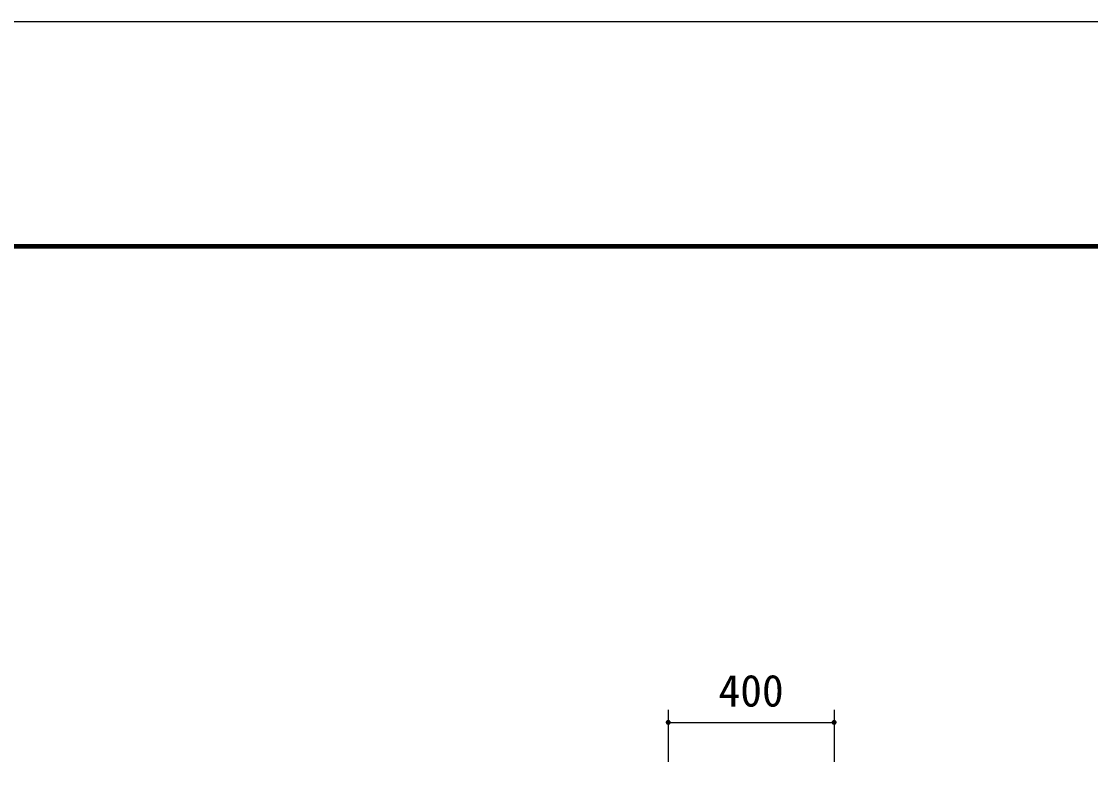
# Model space of a CAD drawing. Units: millimetres, scale not verified. Extents: x -11715 to 8910, y -9164 to 6308.
# Drawn here: x -1402 to 1176, y 4497 to 6308 of the extents above; entities that cross this region are included whole.
import ezdxf
from ezdxf.enums import TextEntityAlignment as Align

# ---------------------------------------------------------------- set-up
doc = ezdxf.new("R2010")
doc.units = ezdxf.units.MM
doc.header["$LTSCALE"] = 30
for name, color, linetype, lineweight in [('0-0_製作', 5, 'Continuous', 25), ('0-F_図面枠', 7, 'Continuous', 25), ('1-0_Axis_waku', 7, 'Continuous', 25)]:
    doc.layers.add(name, color=color, linetype=linetype, lineweight=lineweight)
doc.styles.add('ＭＳ ゴシック', font='')
doc.styles.get('ＭＳ ゴシック').set_extended_font_data('MS Gothic')

msp = doc.modelspace()

# ---------------------------------------------------------------- linework, layer by layer
at = {"layer": '0-0_製作', "color": 2}
for p, q in [((157.31, 4647.92), (157.31, 4522.58)), ((557.31, 4647.92), (557.31, 4522.58)), ((157.31, 4617.92), (557.31, 4617.92))]:
    msp.add_line(p, q, dxfattribs=at)
at = {"layer": '0-0_製作'}
for points in [[(157.31, 4617.92), (151.31, 4617.92), (151.32, 4618.3)], [(157.31, 4611.92), (151.31, 4617.92), (157.31, 4617.92)], [(157.31, 4611.92), (151.36, 4617.17), (151.31, 4617.92)], [(157.31, 4617.92), (151.32, 4618.3), (151.42, 4619.05)], [(157.31, 4611.92), (151.5, 4616.43), (151.36, 4617.17)], [(157.31, 4617.92), (151.42, 4619.05), (151.61, 4619.78)], [(157.31, 4611.92), (151.73, 4615.71), (151.5, 4616.43)], [(157.31, 4617.92), (151.61, 4619.78), (151.88, 4620.48)], [(157.31, 4611.92), (152.05, 4615.03), (151.73, 4615.71)], [(157.31, 4617.92), (151.88, 4620.48), (152.25, 4621.14)], [(157.31, 4611.92), (152.46, 4614.4), (152.05, 4615.03)], [(157.31, 4617.92), (152.25, 4621.14), (152.69, 4621.75)], [(157.31, 4617.92), (152.69, 4621.75), (153.21, 4622.3)], [(157.31, 4617.92), (153.21, 4622.3), (153.79, 4622.78)], [(157.31, 4617.92), (153.79, 4622.78), (154.42, 4623.18)], [(157.31, 4617.92), (154.42, 4623.18), (155.1, 4623.5)], [(157.31, 4617.92), (155.1, 4623.5), (155.82, 4623.73)], [(157.31, 4617.92), (155.82, 4623.73), (156.56, 4623.87)], [(157.31, 4617.92), (156.56, 4623.87), (157.31, 4623.92)], [(158.44, 4623.82), (157.31, 4623.92), (157.69, 4623.91)], [(158.44, 4623.82), (157.31, 4617.92), (157.31, 4623.92)], [(159.17, 4623.63), (157.31, 4617.92), (158.44, 4623.82)], [(159.87, 4623.35), (157.31, 4617.92), (159.17, 4623.63)], [(160.53, 4622.99), (157.31, 4617.92), (159.87, 4623.35)], [(161.14, 4622.55), (157.31, 4617.92), (160.53, 4622.99)], [(161.69, 4622.03), (157.31, 4617.92), (161.14, 4622.55)], [(162.17, 4621.45), (157.31, 4617.92), (161.69, 4622.03)], [(162.57, 4620.81), (157.31, 4617.92), (162.17, 4621.45)], [(162.89, 4620.13), (157.31, 4617.92), (162.57, 4620.81)], [(163.12, 4619.41), (157.31, 4617.92), (162.89, 4620.13)], [(163.26, 4618.67), (157.31, 4617.92), (163.12, 4619.41)], [(163.31, 4617.92), (157.31, 4617.92), (163.26, 4618.67)], [(163.3, 4617.55), (157.31, 4617.92), (163.31, 4617.92)], [(163.3, 4617.55), (157.31, 4611.92), (157.31, 4617.92)], [(163.21, 4616.8), (157.31, 4611.92), (163.3, 4617.55)], [(163.02, 4616.07), (157.31, 4611.92), (163.21, 4616.8)], [(162.74, 4615.37), (157.31, 4611.92), (163.02, 4616.07)], [(162.38, 4614.71), (157.31, 4611.92), (162.74, 4615.37)], [(551.31, 4617.92), (551.32, 4618.3), (557.31, 4617.92)], [(557.31, 4611.92), (551.31, 4617.92), (557.31, 4617.92)], [(557.31, 4611.92), (551.36, 4617.17), (551.31, 4617.92)], [(557.31, 4617.92), (551.32, 4618.3), (551.42, 4619.05)], [(557.31, 4611.92), (551.5, 4616.43), (551.36, 4617.17)], [(557.31, 4617.92), (551.42, 4619.05), (551.61, 4619.78)], [(557.31, 4611.92), (551.73, 4615.71), (551.5, 4616.43)], [(557.31, 4617.92), (551.61, 4619.78), (551.88, 4620.48)], [(557.31, 4611.92), (552.05, 4615.03), (551.73, 4615.71)], [(557.31, 4617.92), (551.88, 4620.48), (552.25, 4621.14)], [(557.31, 4611.92), (552.46, 4614.4), (552.05, 4615.03)], [(557.31, 4617.92), (552.25, 4621.14), (552.69, 4621.75)], [(557.31, 4617.92), (552.69, 4621.75), (553.21, 4622.3)], [(557.31, 4617.92), (553.21, 4622.3), (553.79, 4622.78)], [(557.31, 4617.92), (553.79, 4622.78), (554.42, 4623.18)], [(557.31, 4617.92), (554.42, 4623.18), (555.1, 4623.5)], [(557.31, 4617.92), (555.1, 4623.5), (555.82, 4623.73)], [(557.31, 4617.92), (555.82, 4623.73), (556.56, 4623.87)], [(557.31, 4617.92), (556.56, 4623.87), (557.31, 4623.92)], [(558.44, 4623.82), (557.31, 4623.92), (557.69, 4623.91)], [(559.17, 4623.63), (557.31, 4623.92), (558.44, 4623.82)], [(559.17, 4623.63), (557.31, 4617.92), (557.31, 4623.92)], [(559.87, 4623.35), (557.31, 4617.92), (559.17, 4623.63)], [(560.53, 4622.99), (557.31, 4617.92), (559.87, 4623.35)], [(561.14, 4622.55), (557.31, 4617.92), (560.53, 4622.99)], [(561.69, 4622.03), (557.31, 4617.92), (561.14, 4622.55)], [(562.17, 4621.45), (557.31, 4617.92), (561.69, 4622.03)], [(562.57, 4620.81), (557.31, 4617.92), (562.17, 4621.45)], [(562.89, 4620.13), (557.31, 4617.92), (562.57, 4620.81)], [(563.12, 4619.41), (557.31, 4617.92), (562.89, 4620.13)], [(563.26, 4618.67), (557.31, 4617.92), (563.12, 4619.41)], [(563.31, 4617.92), (557.31, 4617.92), (563.26, 4618.67)], [(563.3, 4617.55), (557.31, 4617.92), (563.31, 4617.92)], [(563.21, 4616.8), (557.31, 4617.92), (563.3, 4617.55)], [(563.21, 4616.8), (557.31, 4611.92), (557.31, 4617.92)], [(563.02, 4616.07), (557.31, 4611.92), (563.21, 4616.8)], [(562.74, 4615.37), (557.31, 4611.92), (563.02, 4616.07)], [(562.38, 4614.71), (557.31, 4611.92), (562.74, 4615.37)], [(157.31, 4611.92), (152.94, 4613.81), (152.46, 4614.4)], [(157.31, 4611.92), (153.49, 4613.3), (152.94, 4613.81)], [(157.31, 4611.92), (154.1, 4612.86), (153.49, 4613.3)], [(157.31, 4611.92), (154.76, 4612.49), (154.1, 4612.86)], [(157.31, 4611.92), (155.46, 4612.22), (154.76, 4612.49)], [(157.31, 4611.92), (156.19, 4612.03), (155.46, 4612.22)], [(157.31, 4611.92), (156.94, 4611.93), (156.19, 4612.03)], [(161.94, 4614.1), (157.31, 4611.92), (162.38, 4614.71)], [(161.42, 4613.55), (157.31, 4611.92), (161.94, 4614.1)], [(160.84, 4613.07), (157.31, 4611.92), (161.42, 4613.55)], [(160.2, 4612.66), (157.31, 4611.92), (160.84, 4613.07)], [(159.52, 4612.34), (157.31, 4611.92), (160.2, 4612.66)], [(158.8, 4612.11), (157.31, 4611.92), (159.52, 4612.34)], [(158.06, 4611.97), (157.31, 4611.92), (158.8, 4612.11)], [(557.31, 4611.92), (552.94, 4613.81), (552.46, 4614.4)], [(557.31, 4611.92), (553.49, 4613.3), (552.94, 4613.81)], [(557.31, 4611.92), (554.1, 4612.86), (553.49, 4613.3)], [(557.31, 4611.92), (554.76, 4612.49), (554.1, 4612.86)], [(557.31, 4611.92), (555.46, 4612.22), (554.76, 4612.49)], [(557.31, 4611.92), (556.19, 4612.03), (555.46, 4612.22)], [(556.94, 4611.93), (556.19, 4612.03), (557.31, 4611.92)], [(561.94, 4614.1), (557.31, 4611.92), (562.38, 4614.71)], [(561.42, 4613.55), (557.31, 4611.92), (561.94, 4614.1)], [(560.84, 4613.07), (557.31, 4611.92), (561.42, 4613.55)], [(560.2, 4612.66), (557.31, 4611.92), (560.84, 4613.07)], [(559.52, 4612.34), (557.31, 4611.92), (560.2, 4612.66)], [(558.8, 4612.11), (557.31, 4611.92), (559.52, 4612.34)], [(558.06, 4611.97), (557.31, 4611.92), (558.8, 4612.11)]]:
    msp.add_solid(points, dxfattribs=at)
at = {"layer": '0-F_図面枠'}
msp.add_lwpolyline([(-8910, -6307.5), (-8910, 6307.5), (8910, 6307.5), (8910, -6307.5)], close=True, dxfattribs=at)
at = {"layer": '1-0_Axis_waku'}
for p, q in [((-7778.4, 5769.9), (8408.4, 5769.9)), ((-7777.8, 5769.3), (8407.8, 5769.3)), ((-7777.2, 5768.7), (8407.2, 5768.7)), ((-7776.6, 5768.1), (8406.6, 5768.1)), ((-7776, 5767.5), (8406, 5767.5)), ((-7775.4, 5766.9), (8405.4, 5766.9)), ((-7774.8, 5766.3), (8404.8, 5766.3)), ((-7774.2, 5765.7), (8404.2, 5765.7)), ((-7773.6, 5765.1), (8403.6, 5765.1)), ((-7773, 5764.5), (8403, 5764.5)), ((-7772.4, 5763.9), (8402.4, 5763.9)), ((-7771.8, 5763.3), (8401.8, 5763.3)), ((-7771.2, 5762.7), (8401.2, 5762.7)), ((-7770.6, 5762.1), (8400.6, 5762.1)), ((-7770, 5761.5), (8400, 5761.5))]:
    msp.add_line(p, q, dxfattribs=at)

# ---------------------------------------------------------------- texts
at = {"layer": '0-0_製作', "color": 4, "style": 'ＭＳ ゴシック'}
msp.add_text('400', height=76.98, dxfattribs=at).set_placement((278.56, 4632.92), align=Align.BOTTOM_LEFT)

doc.saveas('drawing.dxf')
